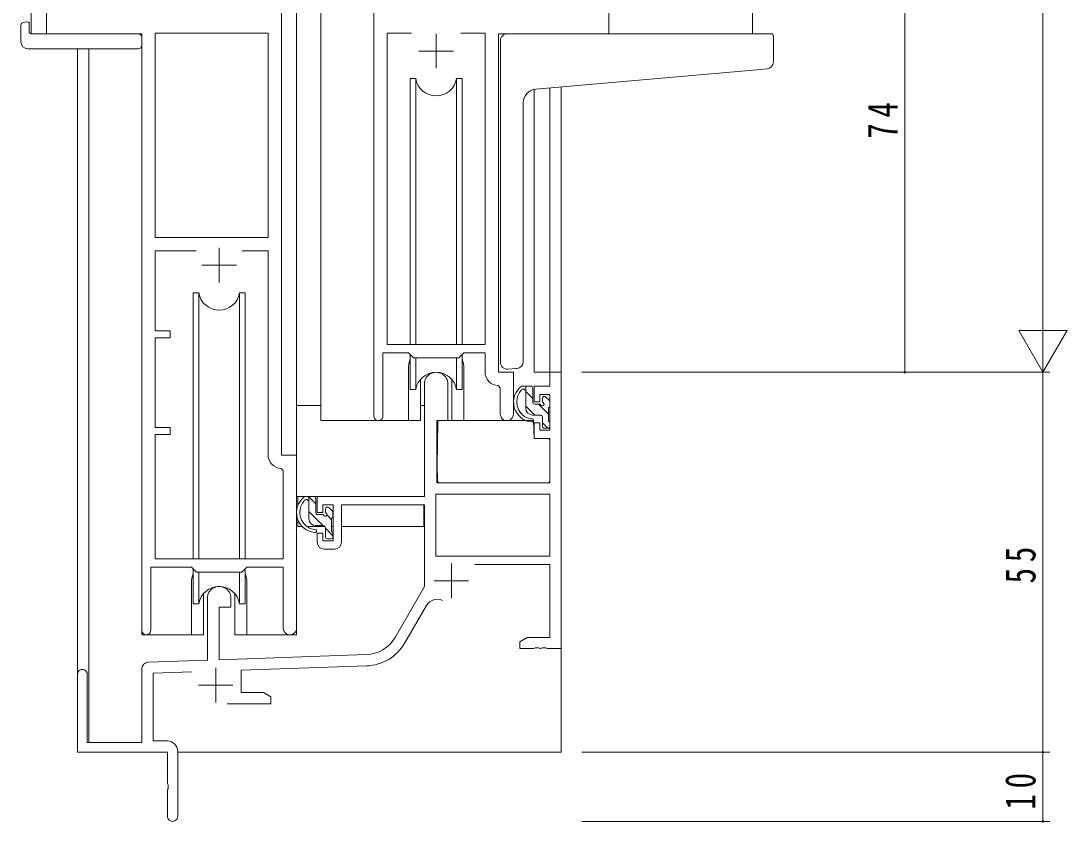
# Model space of a CAD drawing. Units: millimetres, scale not verified. Extents: x -567 to 567, y -403 to 403.
# Drawn here: x -422.7 to -271.3, y -281.1 to -165.1 of the extents above; entities that cross this region are included whole.
import ezdxf

# ---------------------------------------------------------------- set-up
doc = ezdxf.new("R2010")
doc.units = ezdxf.units.MM
doc.header["$LTSCALE"] = 2
for name, color, linetype, lineweight in [('0-3_YKK_11', 7, 'Continuous', 18), ('0-4_YKK_12', 2, 'Continuous', 18), ('0-5_YKK_13', 4, 'Continuous', 18), ('0-6_YKK_D', 6, 'Continuous', 18)]:
    doc.layers.add(name, color=color, linetype=linetype, lineweight=lineweight)
doc.styles.add('ＭＳ ゴシック', font='')
doc.styles.get('ＭＳ ゴシック').set_extended_font_data('MS Gothic')

msp = doc.modelspace()

# ---------------------------------------------------------------- linework, layer by layer
at = {"layer": '0-3_YKK_11'}
for p, q in [((-419.038, -141.982), (-419.038, -166.982)), ((-385.038, -227.982), (-385.038, -141.982)), ((-371.638, -141.982), (-371.638, -222.332)), ((-337.638, -166.982), (-337.638, -141.982)), ((-419.038, -166.982), (-405.238, -166.982)), ((-405.238, -166.982), (-405.238, -253.332)), ((-386.968, -166.912), (-403.308, -166.912)), ((-403.308, -166.912), (-403.308, -196.482)), ((-403.308, -166.912), (-403.308, -196.482)), ((-386.968, -196.482), (-386.968, -166.912)), ((-366.226, -166.912), (-369.708, -166.912)), ((-366.226, -166.912), (-369.708, -166.912)), ((-369.708, -166.912), (-369.708, -211.982)), ((-362.638, -166.982), (-362.638, -171.982)), ((-355.568, -166.912), (-359.051, -166.912)), ((-355.568, -211.982), (-355.568, -166.912)), ((-353.638, -166.982), (-337.638, -166.982)), ((-353.638, -215.982), (-353.638, -166.982)), ((-365.138, -169.482), (-360.138, -169.482)), ((-403.308, -196.482), (-386.968, -196.482)), ((-394.038, -197.982), (-394.038, -202.982)), ((-390.688, -198.412), (-386.968, -198.412)), ((-390.688, -198.412), (-386.968, -198.412)), ((-386.968, -198.412), (-386.968, -227.912)), ((-396.538, -200.482), (-391.538, -200.482)), ((-403.308, -223.982), (-403.308, -210.982)), ((-370.338, -213.182), (-366.638, -213.182)), ((-370.338, -222.332), (-370.338, -213.182)), ((-369.708, -211.982), (-355.568, -211.982)), ((-366.638, -213.182), (-365.908, -213.912)), ((-351.438, -215.982), (-353.638, -215.982)), ((-351.438, -222.017), (-351.438, -215.982)), ((-344.538, -215.982), (-344.538, -255.982)), ((-364.338, -233.982), (-364.338, -217.682)), ((-360.938, -217.682), (-360.938, -222.982)), ((-353.655, -217.911), (-353.368, -218.21)), ((-353.368, -218.21), (-353.368, -222.017)), ((-346.168, -224.382), (-346.168, -219.182)), ((-362.538, -222.982), (-362.538, -231.982)), ((-360.938, -222.982), (-362.538, -222.982)), ((-403.308, -242.982), (-403.308, -224.982)), ((-346.168, -231.982), (-346.168, -225.582)), ((-382.838, -227.982), (-385.038, -227.982)), ((-382.838, -253.017), (-382.838, -227.982)), ((-385.055, -229.911), (-384.768, -230.21)), ((-384.768, -230.21), (-384.768, -242.982)), ((-362.538, -231.982), (-346.168, -231.982)), ((-379.838, -233.982), (-364.338, -233.982)), ((-379.838, -236.282), (-379.838, -233.982)), ((-346.168, -233.612), (-362.708, -233.612)), ((-346.168, -233.612), (-362.708, -233.612)), ((-362.708, -233.612), (-362.708, -242.582)), ((-346.168, -242.582), (-346.168, -233.612)), ((-377.538, -235.182), (-379.038, -235.182)), ((-379.038, -235.182), (-379.038, -236.282)), ((-377.538, -240.382), (-377.538, -235.182)), ((-364.338, -235.182), (-376.338, -235.182)), ((-376.338, -235.182), (-376.338, -240.582)), ((-364.338, -246.982), (-364.338, -235.182)), ((-379.038, -236.282), (-379.838, -236.282)), ((-377.338, -241.582), (-378.838, -241.582)), ((-384.768, -242.982), (-403.308, -242.982)), ((-362.708, -242.582), (-346.168, -242.582)), ((-360.438, -243.682), (-360.438, -248.682)), ((-403.938, -244.182), (-398.038, -244.182)), ((-403.938, -253.332), (-403.938, -244.182)), ((-390.038, -244.182), (-384.768, -244.182)), ((-384.768, -244.182), (-384.768, -253.017)), ((-346.168, -243.782), (-357.04, -243.782)), ((-346.168, -254.352), (-346.168, -243.782)), ((-362.938, -246.182), (-357.938, -246.182)), ((-368.593, -254.351), (-364.338, -246.982)), ((-395.738, -257.651), (-395.738, -248.682)), ((-364.045, -249.734), (-367.181, -255.166)), ((-394.038, -249.982), (-394.038, -257.591)), ((-394.038, -257.591), (-372.748, -256.848)), ((-404.273, -257.949), (-395.738, -257.651)), ((-394.538, -258.782), (-394.538, -263.782)), ((-372.691, -258.477), (-390.838, -259.111)), ((-414.538, -270.982), (-414.538, -259.682)), ((-413.138, -259.682), (-413.138, -269.582)), ((-405.238, -269.582), (-405.238, -258.948)), ((-397.971, -259.36), (-403.608, -259.556)), ((-403.608, -259.556), (-403.608, -269.352)), ((-390.838, -259.111), (-390.838, -262.352)), ((-397.038, -261.282), (-392.038, -261.282)), ((-403.608, -269.352), (-401.538, -269.352)), ((-401.538, -270.982), (-414.538, -270.982)), ((-413.138, -269.582), (-405.238, -269.582)), ((-401.538, -275.524), (-401.538, -270.982)), ((-400.038, -270.852), (-400.038, -280.232))]:
    msp.add_line(p, q, dxfattribs=at)
for points in [[(-403.308, -210.982), (-401.138, -210.982), (-401.138, -209.982), (-403.308, -209.982), (-403.308, -198.412), (-397.389, -198.412)], [(-365.908, -213.912), (-359.368, -213.912), (-358.638, -213.182), (-355.568, -213.182), (-355.568, -215.912)], [(-346.168, -219.182), (-347.638, -219.182), (-347.638, -220.282), (-348.438, -220.282), (-348.438, -217.982), (-346.168, -217.982), (-346.168, -215.982), (-344.538, -215.982)], [(-403.308, -224.982), (-401.138, -224.982), (-401.138, -223.982), (-403.308, -223.982)], [(-346.168, -225.582), (-348.438, -225.582), (-348.438, -223.282), (-347.638, -223.282), (-347.638, -224.382), (-346.168, -224.382)], [(-379.838, -240.582), (-379.838, -239.282), (-379.038, -239.282), (-379.038, -240.382), (-377.538, -240.382)], [(-398.038, -244.182), (-397.308, -244.912), (-390.768, -244.912), (-390.038, -244.182)], [(-392.338, -248.682), (-392.338, -249.982), (-394.038, -249.982)], [(-344.538, -255.982), (-346.58, -255.982), (-346.764, -255.862), (-347.313, -255.862), (-347.497, -255.982), (-347.58, -255.982), (-347.764, -255.862), (-348.313, -255.862), (-348.497, -255.982), (-350.538, -255.982), (-350.538, -254.982), (-349.447, -254.352), (-346.168, -254.352)], [(-390.838, -262.352), (-387.63, -262.352), (-386.538, -262.982), (-386.538, -263.982), (-392.888, -263.982)], [(-401.538, -280.232), (-401.538, -276.441), (-401.418, -276.257), (-401.418, -275.707), (-401.538, -275.524)]]:
    msp.add_lwpolyline(points, dxfattribs=at)
for centre, radius, start, end in [((-362.638, -217.682), 1.7, 359.99999, 180.00001), ((-353.568, -215.912), 2, 180, 267.50807), ((-370.988, -222.332), 0.65, 179.99999, 0.00001), ((-352.403, -222.017), 0.965, 179.99999, 0.00001), ((-384.968, -227.912), 2, 180, 267.50807), ((-378.838, -240.582), 1, 180.00001, 269.99999), ((-377.338, -240.582), 1, 270.00001, 359.99999), ((-394.038, -248.682), 1.7, 359.99999, 180.00001), ((-362.486, -250.634), 1.8, 65.29866, 149.99999), ((-404.588, -253.332), 0.65, 179.99999, 0.00001), ((-383.803, -253.017), 0.965, 179.99999, 0.00001), ((-372.923, -251.851), 5, 271.99999, 330), ((-372.923, -251.851), 6.63, 272, 330), ((-404.238, -258.948), 1, 91.99998, 180), ((-413.838, -259.682), 0.7, 359.99999, 180.00001), ((-401.538, -270.852), 1.5, 0.00001, 89.99999), ((-400.788, -280.232), 0.75, 179.99999, 0.00001)]:
    msp.add_arc(centre, radius, start, end, dxfattribs=at)
at = {"layer": '0-4_YKK_12'}
for p, q in [((-421.238, -91.232), (-421.238, -166.982)), ((-382.838, -91.232), (-382.838, -253.982)), ((-379.338, -91.232), (-379.338, -222.982)), ((-316.838, -91.232), (-316.838, -166.982)), ((-418.738, -166.982), (-421.238, -166.982)), ((-418.738, -166.982), (-421.238, -166.982)), ((-405.238, -253.982), (-405.238, -167.282)), ((-405.238, -253.982), (-405.238, -167.282)), ((-337.938, -166.982), (-316.838, -166.982)), ((-337.938, -166.982), (-316.838, -166.982)), ((-414.538, -169.17), (-414.538, -259.682)), ((-412.908, -169.17), (-412.908, -269.582)), ((-348.438, -175.023), (-348.438, -215.982)), ((-346.168, -174.811), (-346.168, -215.982)), ((-344.538, -174.668), (-344.538, -215.982)), ((-366.638, -215.482), (-366.638, -222.982)), ((-366.638, -215.482), (-366.638, -222.982)), ((-358.638, -215.482), (-358.638, -222.982)), ((-358.638, -215.482), (-358.638, -222.982)), ((-344.538, -215.982), (-348.438, -215.982)), ((-366.638, -222.982), (-379.338, -222.982)), ((-366.638, -222.982), (-379.338, -222.982)), ((-352.411, -222.982), (-358.638, -222.982)), ((-352.411, -222.982), (-358.638, -222.982)), ((-398.038, -246.482), (-398.038, -253.982)), ((-398.038, -246.482), (-398.038, -253.982)), ((-390.038, -246.482), (-390.038, -253.982)), ((-390.038, -246.482), (-390.038, -253.982)), ((-398.038, -253.982), (-405.238, -253.982)), ((-398.038, -253.982), (-405.238, -253.982)), ((-382.838, -253.982), (-390.038, -253.982)), ((-382.838, -253.982), (-390.038, -253.982)), ((-344.538, -255.482), (-344.538, -270.982)), ((-400.038, -270.982), (-344.538, -270.982))]:
    msp.add_line(p, q, dxfattribs=at)
for centre, start, end in [((-362.638, -215.482), 159.63587, 180), ((-362.638, -215.482), 159.63587, 180), ((-362.638, -215.482), 0, 20.36413), ((-362.638, -215.482), 0, 20.36413), ((-394.038, -246.482), 159.63587, 180), ((-394.038, -246.482), 159.63587, 180), ((-394.038, -246.482), 0, 20.36413), ((-394.038, -246.482), 0, 20.36413)]:
    msp.add_arc(centre, 4, start, end, dxfattribs=at)
at = {"layer": '0-5_YKK_13'}
for p, q in [((-422.726, -168.17), (-422.726, -165.795)), ((-421.538, -166.682), (-421.538, -165.79)), ((-421.238, -166.982), (-405.738, -166.982)), ((-405.238, -167.482), (-405.238, -168.17)), ((-353.338, -174.434), (-353.338, -167.982)), ((-352.338, -166.982), (-316.838, -166.982)), ((-314.138, -166.982), (-316.838, -166.982)), ((-313.838, -171.066), (-313.838, -167.282)), ((-421.726, -169.17), (-405.738, -169.17)), ((-405.238, -168.17), (-405.238, -168.67)), ((-348.213, -174.99), (-316.751, -172.237)), ((-316.751, -172.237), (-314.751, -172.062)), ((-365.597, -173.483), (-366.388, -173.482)), ((-366.388, -173.482), (-366.388, -211.982)), ((-365.597, -211.982), (-365.597, -173.483)), ((-358.888, -173.482), (-359.68, -173.482)), ((-359.68, -211.982), (-359.68, -173.482)), ((-358.888, -211.982), (-358.888, -173.482)), ((-353.338, -174.434), (-353.338, -175.438)), ((-353.338, -214.544), (-353.338, -175.438)), ((-350.038, -214.43), (-350.038, -176.982)), ((-396.997, -204.483), (-397.788, -204.482)), ((-397.788, -204.482), (-397.788, -242.983)), ((-396.997, -242.983), (-396.997, -204.483)), ((-390.288, -204.482), (-391.08, -204.482)), ((-391.08, -242.983), (-391.08, -204.482)), ((-390.288, -242.983), (-390.288, -204.482)), ((-366.388, -213.432), (-366.388, -218.482)), ((-358.888, -218.482), (-358.888, -213.432)), ((-365.597, -218.482), (-365.597, -213.912)), ((-359.68, -218.482), (-359.68, -213.912)), ((-351.038, -215.434), (-352.251, -215.54)), ((-351.038, -215.434), (-350.951, -215.427)), ((-364.888, -216.998), (-364.888, -222.982)), ((-360.388, -222.982), (-360.388, -216.998)), ((-348.968, -217.982), (-350.268, -217.982)), ((-349.668, -221.182), (-349.668, -217.982)), ((-366.388, -218.482), (-365.597, -218.482)), ((-359.68, -218.482), (-358.888, -218.482)), ((-348.668, -219.76), (-349.668, -218.76)), ((-348.668, -220.282), (-348.668, -218.282)), ((-382.834, -233.982), (-382.834, -220.782)), ((-379.338, -220.782), (-382.834, -220.782)), ((-364.888, -220.782), (-364.338, -220.782)), ((-348.367, -222.182), (-349.668, -220.881)), ((-347.729, -220.582), (-348.368, -220.582)), ((-346.368, -222.06), (-347.846, -220.582)), ((-347.268, -219.782), (-347.268, -220.121)), ((-346.256, -220.07), (-346.756, -219.57)), ((-346.168, -220.882), (-346.168, -220.282)), ((-347.568, -222.182), (-348.668, -222.182)), ((-347.268, -222.482), (-347.268, -223.782)), ((-346.368, -223.082), (-346.368, -221.082)), ((-364.888, -222.982), (-366.638, -222.982)), ((-362.414, -223.28), (-362.468, -229.482)), ((-348.537, -222.982), (-362.114, -222.982)), ((-358.638, -222.982), (-360.388, -222.982)), ((-346.467, -224.082), (-347.268, -223.281)), ((-346.168, -223.782), (-346.168, -223.282)), ((-362.434, -225.482), (-362.538, -225.482)), ((-346.968, -224.082), (-346.468, -224.082)), ((-346.168, -229.482), (-346.2, -225.88)), ((-362.468, -229.482), (-362.449, -231.685)), ((-346.188, -231.685), (-346.168, -229.482)), ((-362.538, -230.412), (-362.46, -230.491)), ((-362.149, -231.982), (-346.488, -231.982)), ((-364.638, -233.982), (-382.834, -233.982)), ((-382.634, -233.982), (-382.634, -235.234)), ((-380.368, -233.982), (-381.668, -233.982)), ((-381.068, -237.182), (-381.068, -233.982)), ((-380.068, -235.029), (-381.068, -234.029)), ((-380.068, -236.282), (-380.068, -234.282)), ((-379.036, -238.182), (-381.068, -236.15)), ((-378.668, -235.782), (-378.668, -236.121)), ((-377.656, -236.07), (-378.156, -235.57)), ((-364.434, -235.263), (-364.434, -238.282)), ((-382.634, -237.372), (-382.634, -238.282)), ((-379.129, -236.582), (-379.768, -236.582)), ((-377.768, -237.329), (-378.432, -236.665)), ((-377.768, -239.082), (-377.768, -237.082)), ((-377.568, -236.882), (-377.568, -236.282)), ((-382.634, -238.282), (-382.054, -238.282)), ((-381.357, -238.282), (-378.745, -238.282)), ((-378.968, -238.182), (-380.068, -238.182)), ((-378.668, -238.482), (-378.668, -239.782)), ((-377.568, -239.65), (-378.668, -238.55)), ((-377.768, -238.282), (-377.538, -238.282)), ((-364.434, -238.282), (-376.338, -238.282)), ((-378.368, -240.082), (-377.868, -240.082)), ((-377.568, -239.782), (-377.568, -239.282)), ((-397.788, -244.433), (-397.788, -249.482)), ((-396.997, -249.482), (-396.997, -244.913)), ((-391.08, -249.482), (-391.08, -244.913)), ((-390.288, -249.482), (-390.288, -244.433)), ((-396.288, -247.998), (-396.288, -253.982)), ((-391.788, -253.982), (-391.788, -247.998)), ((-397.788, -249.482), (-396.997, -249.482)), ((-391.08, -249.482), (-390.288, -249.482)), ((-398.038, -253.982), (-396.288, -253.982)), ((-391.788, -253.982), (-390.038, -253.982))]:
    msp.add_line(p, q, dxfattribs=at)
for points in [[(-421.726, -165.29), (-421.538, -165.29), (-421.538, -165.79)], [(-348.537, -222.982), (-348.468, -225.582), (-346.5, -225.582)]]:
    msp.add_lwpolyline(points, dxfattribs=at)
for centre, radius, start, end in [((-422.262, -165.778), 0.462, 136.9505, 182.04653), ((-421.956, -166.421), 1.153, 78.49471, 123.87699), ((-421.238, -166.682), 0.3, 180, 270), ((-405.738, -167.482), 0.5, 0, 90), ((-352.338, -167.982), 1, 135.573, 180), ((-352.338, -167.982), 1, 90, 135.573), ((-352.338, -167.982), 1, 121.36729, 135.573), ((-314.138, -167.282), 0.3, 0, 90), ((-421.726, -168.17), 1, 180, 269.99494), ((-405.738, -168.67), 0.5, 269.9989, 0), ((-314.838, -171.066), 1, 275, 0), ((-362.638, -172.982), 3, 189.59799, 350.40583), ((-348.038, -176.982), 2, 95, 180), ((-394.038, -203.982), 3, 189.59799, 350.40583), ((-352.338, -214.544), 1, 180, 275), ((-351.038, -214.43), 1, 275, 0), ((-362.638, -218.982), 3, 9.59417, 170.40661), ((-348.554, -220.303), 2.885, 126.45193, 263.90389), ((-348.968, -218.282), 0.3, 0, 90), ((-348.469, -220.269), 2.504, 139.45806, 259.25217), ((-350.529, -218.387), 0.3, 301.6219, 336.95039), ((-350.068, -218.582), 0.2, 36.8699, 156.95039), ((-349.668, -218.282), 0.3, 216.8699, 270), ((-346.968, -219.782), 0.3, 45, 180), ((-348.368, -220.282), 0.3, 180, 270), ((-347.729, -220.882), 0.3, 33.05573, 90), ((-347.268, -220.582), 0.25, 213.05573, 56.94427), ((-346.968, -220.121), 0.3, 180, 236.94427), ((-346.368, -220.882), 0.2, 270, 0), ((-346.468, -220.282), 0.3, 0, 45), ((-348.668, -221.182), 1, 180, 270), ((-347.568, -222.482), 0.3, 0, 90), ((-362.114, -223.282), 0.3, 90, 179.5), ((-348.79, -222.932), 0.25, 253.6388, 125.58163), ((-346.968, -223.782), 0.3, 180, 270), ((-346.468, -223.782), 0.3, 270, 0), ((-346.368, -223.282), 0.2, 0, 90), ((-346.5, -225.882), 0.3, 0.5, 90), ((-362.149, -231.682), 0.3, 180.5, 270), ((-346.488, -231.682), 0.3, 270, 359.5), ((-379.954, -236.303), 2.885, 126.45193, 263.90389), ((-379.869, -236.269), 2.504, 139.45806, 259.25217), ((-381.929, -234.387), 0.3, 301.6219, 336.95039), ((-381.468, -234.582), 0.2, 36.8699, 156.95039), ((-381.068, -234.282), 0.3, 216.8699, 270), ((-380.368, -234.282), 0.3, 0, 90), ((-378.368, -235.782), 0.3, 45, 180), ((-378.368, -236.121), 0.3, 180, 236.94427), ((-377.868, -236.282), 0.3, 0, 45), ((-380.068, -237.182), 1, 180, 270), ((-379.768, -236.282), 0.3, 180, 270), ((-379.129, -236.882), 0.3, 33.05573, 90), ((-378.668, -236.582), 0.25, 213.05573, 56.94427), ((-377.768, -236.882), 0.2, 270, 0), ((-380.19, -238.932), 0.25, 253.6388, 125.58163), ((-378.968, -238.482), 0.3, 0, 90), ((-377.768, -239.282), 0.2, 0, 90), ((-378.368, -239.782), 0.3, 180, 270), ((-377.868, -239.782), 0.3, 270, 0), ((-394.038, -249.982), 3, 9.59417, 170.40661)]:
    msp.add_arc(centre, radius, start, end, dxfattribs=at)
at = {"layer": '0-6_YKK_D'}
for p, q in [((-274.838, 177.018), (-274.838, -208.982)), ((-294.838, -215.982), (-294.838, -141.982)), ((-274.838, -215.982), (-274.838, -203.858)), ((-274.838, -215.982), (-278.338, -209.92)), ((-271.338, -209.92), (-278.338, -209.92)), ((-274.838, -215.982), (-271.338, -209.92)), ((-341.538, -215.982), (-273.838, -215.982)), ((-341.538, -215.982), (-273.838, -215.982)), ((-311.838, -215.982), (-293.838, -215.982)), ((-274.838, -215.982), (-274.838, -270.982)), ((-341.538, -270.982), (-273.838, -270.982)), ((-341.538, -270.982), (-273.838, -270.982)), ((-274.838, -270.982), (-274.838, -280.982)), ((-341.538, -280.982), (-273.838, -280.982))]:
    msp.add_line(p, q, dxfattribs=at)
for centre, start, end in [((-294.838, -215.982), 90, 270), ((-294.838, -215.982), 270, 90), ((-274.838, -270.982), 90, 270), ((-274.838, -270.982), 90, 270), ((-274.838, -270.982), 270, 90), ((-274.838, -270.982), 270, 90), ((-274.838, -280.982), 90, 270), ((-274.838, -280.982), 270, 90)]:
    msp.add_arc(centre, 0.106, start, end, dxfattribs=at)

# ---------------------------------------------------------------- texts
at = {"layer": '0-6_YKK_D', "color": 7, "char_height": 4.399, "attachment_point": 7, "rotation": 90, "style": 'ＭＳ ゴシック'}
for s, insert in [('\\T1.37;\\W0.75;74', (-295.838, -182.186)), ('\\T1.37;\\W0.75;55', (-275.838, -246.552)), ('\\T1.37;\\W0.75;10', (-275.838, -279.284))]:
    msp.add_mtext(s, dxfattribs=dict(at, insert=insert))

doc.saveas('drawing.dxf')
